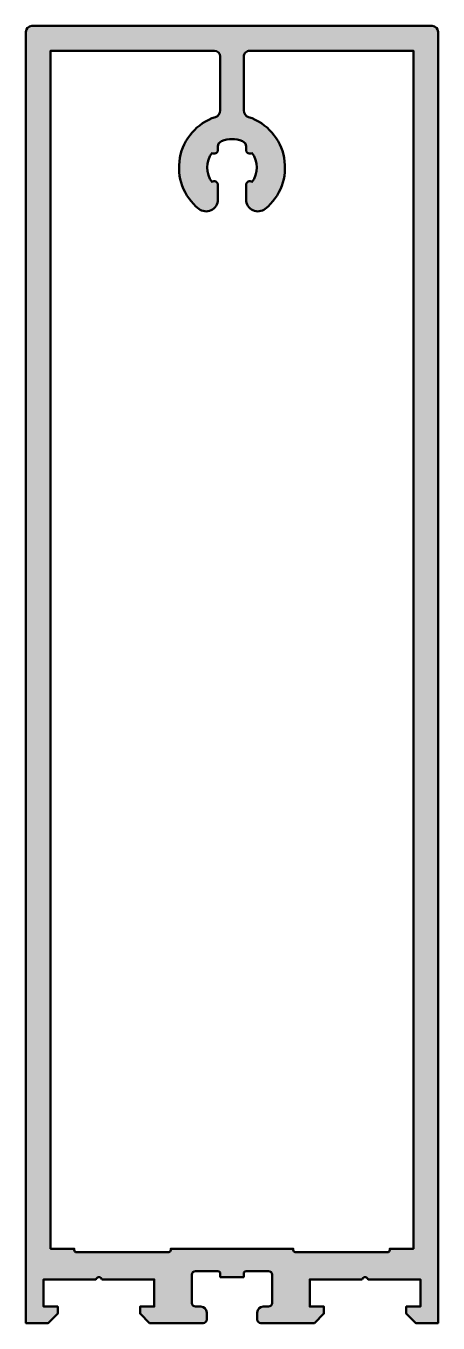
# Model space of a CAD drawing. Extents: x -18 to 18, y -6 to 104.
import ezdxf

# ---------------------------------------------------------------- set-up
doc = ezdxf.new("R2010")
doc.units = 0
doc.layers.add('0S-Alu contour', color=7, linetype='Continuous', lineweight=50)
doc.layers.add('0S-Alu hatch', color=252, linetype='Continuous', lineweight=25)

# ---------------------------------------------------------------- blocks, each defined once
blk = doc.blocks.new('477820__0EA08371_C190_452D_95B2_BEAED6F3ACCE_')
at = {"layer": '0S-Alu hatch'}
h = blk.add_hatch(color=256, dxfattribs=at)
edge = h.paths.add_edge_path()
edge.add_line((17.5, 103.5), (17.5, -6.000000000000028))
edge.add_line((17.5, -6.000000000000028), (15.6, -6.000000000000028))
edge.add_line((15.6, -6.000000000000028), (14.79999999999999, -5.200000000000017))
edge.add_line((14.79999999999999, -5.200000000000017), (14.79999999999999, -4.600000000000022))
edge.add_line((14.79999999999999, -4.600000000000022), (15.99999999999999, -4.600000000000022))
edge.add_line((15.99999999999999, -4.600000000000022), (15.99999999999999, -2.300000000000025))
edge.add_line((15.99999999999999, -2.300000000000025), (11.54999999999999, -2.300000000000025))
edge.add_arc((11.29999999999999, -2.356250000000031), 0.2562499999999995, 12.6803834918211, 167.3196165081789)
edge.add_line((11.04999999999999, -2.300000000000025), (6.599999999999997, -2.300000000000025))
edge.add_line((6.599999999999997, -2.300000000000025), (6.599999999999997, -4.600000000000022))
edge.add_line((6.599999999999997, -4.600000000000022), (7.799999999999993, -4.600000000000022))
edge.add_line((7.799999999999993, -4.600000000000022), (7.799999999999993, -5.200000000000017))
edge.add_line((7.799999999999993, -5.200000000000017), (6.999999999999992, -6.000000000000028))
edge.add_line((6.999999999999992, -6.000000000000028), (2.449999999999995, -6.000000000000028))
edge.add_ellipse((2.450000000000002, -5.700000000000017), major_axis=(-0.3000000000000114, 0), ratio=1, start_angle=0, end_angle=89.99999999999869, ccw=False)
edge.add_line((2.149999999999991, -5.700000000000017), (2.149999999999995, -5.100000000000022))
edge.add_ellipse((2.649999999999995, -5.100000000000022), major_axis=(-0.5, 0), ratio=1, start_angle=270, end_angle=360, ccw=False)
edge.add_line((2.649999999999995, -4.600000000000022), (3.099999999999994, -4.600000000000022))
edge.add_arc((3.099999999999996, -4.300000000000011), 0.3000000000000114, 269.9999999999997, 360)
edge.add_line((3.400000000000007, -4.300000000000011), (3.399999999999995, -1.900000000000019))
edge.add_arc((3.099999999999996, -1.900000000000034), 0.2999999999999989, 0, 90)
edge.add_line((3.099999999999996, -1.600000000000035), (1.199999999999995, -1.600000000000022))
edge.add_arc((1.199999999999995, -1.800000000000011), 0.1999999999999886, 90, 180)
edge.add_line((1.000000000000007, -1.800000000000011), (0.9999999999999964, -2.100000000000022))
edge.add_line((0.9999999999999964, -2.100000000000022), (-1.000000000000003, -2.100000000000022))
edge.add_line((-1.000000000000003, -2.100000000000022), (-1.000000000000003, -1.800000000000025))
edge.add_arc((-1.200000000000002, -1.800000000000011), 0.1999999999999993, 0, 90)
edge.add_line((-1.200000000000002, -1.600000000000012), (-3.100000000000001, -1.600000000000022))
edge.add_arc((-3.100000000000001, -1.900000000000034), 0.3000000000000114, 90, 180)
edge.add_line((-3.400000000000012, -1.900000000000034), (-3.400000000000002, -4.300000000000025))
edge.add_arc((-3.100000000000001, -4.300000000000011), 0.3000000000000007, 180, 270)
edge.add_line((-3.100000000000001, -4.600000000000012), (-2.650000000000002, -4.600000000000022))
edge.add_ellipse((-2.650000000000002, -5.100000000000022), major_axis=(-0.5, 0), ratio=1, start_angle=180, end_angle=270, ccw=False)
edge.add_line((-2.150000000000002, -5.100000000000022), (-2.150000000000002, -5.700000000000017))
edge.add_ellipse((-2.450000000000009, -5.700000000000017), major_axis=(-0.3000000000000078, 0), ratio=1, start_angle=90, end_angle=180, ccw=False)
edge.add_line((-2.450000000000009, -6.000000000000024), (-6.999999999999996, -6.000000000000028))
edge.add_line((-6.999999999999996, -6.000000000000028), (-7.799999999999997, -5.200000000000017))
edge.add_line((-7.799999999999997, -5.200000000000017), (-7.799999999999997, -4.600000000000022))
edge.add_line((-7.799999999999997, -4.600000000000022), (-6.600000000000001, -4.600000000000022))
edge.add_line((-6.600000000000001, -4.600000000000022), (-6.600000000000001, -2.300000000000025))
edge.add_line((-6.600000000000001, -2.300000000000025), (-11.04999999999999, -2.300000000000025))
edge.add_arc((-11.29999999999999, -2.356250000000031), 0.2562500000000012, 12.68038349182107, 167.3196165081788)
edge.add_line((-11.55, -2.300000000000025), (-16, -2.300000000000025))
edge.add_line((-16, -2.300000000000025), (-16, -4.600000000000022))
edge.add_line((-16, -4.600000000000022), (-14.79999999999999, -4.600000000000022))
edge.add_line((-14.79999999999999, -4.600000000000022), (-14.79999999999999, -5.200000000000017))
edge.add_line((-14.79999999999999, -5.200000000000017), (-15.6, -6.000000000000028))
edge.add_line((-15.6, -6.000000000000028), (-17.5, -6.000000000000028))
edge.add_line((-17.5, -6.000000000000028), (-17.5, 103.5))
edge.add_ellipse((-16.99999999999999, 103.5), major_axis=(-0.5000000000000071, 0), ratio=1, start_angle=270, end_angle=360, ccw=False)
edge.add_line((-16.99999999999999, 104), (17, 104))
edge.add_ellipse((16.99999999999999, 103.5), major_axis=(-0.5000000000000142, 0), ratio=1, start_angle=180, end_angle=269.9999999999992, ccw=False)
edge = h.paths.add_edge_path()
edge.add_arc((0.6999999999999958, 93.76635217326557), 0.5, 0, 68.38172757784169)
edge.add_arc((-7.1e-15, 91.99999999999999), 2.400000000000007, 68.38172757784179, 111.6182724221582)
edge.add_arc((-0.6999999999999922, 93.76635217326557), 0.4999999999999953, 111.6182724221608, 180)
edge.add_line((-1.199999999999987, 93.76635217326557), (-1.200000000000002, 93.4696938456699))
edge.add_ellipse((-1.500000000000007, 93.4696938456699), major_axis=(-0.3000000000000027, 0), ratio=1, start_angle=49.68073516096018, end_angle=180, ccw=False)
edge.add_arc((-7.1e-15, 91.99999999999997), 2.100000000000001, 143.7767789191114, 216.2232210808882)
edge.add_ellipse((-1.500000000000007, 90.53030615433006), major_axis=(-0.3000000000000043, 0), ratio=1, start_angle=180, end_angle=310.3192648390405, ccw=False)
edge.add_line((-1.200000000000002, 90.53030615433006), (-1.200000000000002, 89.27786848223673))
edge.add_ellipse((-2.200000000000006, 89.27786848223673), major_axis=(-1.000000000000001, 0), ratio=1, start_angle=51.05519640590421, end_angle=180, ccw=False)
edge.add_ellipse((0, 91.99999999999999), major_axis=(-4.5, 0), ratio=1, start_angle=-71.71611005959238, end_angle=51.055196405904326, ccw=False)
edge.add_arc((-1.600000000000012, 96.84252000512129), 0.6000000000000031, 288.2838899404074, 360)
edge.add_line((-1.000000000000009, 96.84252000512129), (-1.000000000000014, 101.4))
edge.add_arc((-1.500000000000007, 101.4), 0.4999999999999929, 0, 90)
edge.add_line((-1.500000000000007, 101.8999999999999), (-15.4, 101.8999999999999))
edge.add_line((-15.4, 101.8999999999999), (-15.40000000000001, 0.2999999999999687))
edge.add_line((-15.40000000000001, 0.2999999999999687), (-13.4, 0.2999999999999687))
edge.add_line((-13.4, 0.2999999999999687), (-13.4, 0.1999999999999744))
edge.add_arc((-13.19999999999999, 0.1999999999999602), 0.2000000000000028, 180, 270)
edge.add_line((-13.19999999999999, -4.26e-14), (-5.400000000000005, -2.84e-14))
edge.add_arc((-5.400000000000005, 0.1999999999999744), 0.2000000000000028, 270, 360)
edge.add_line((-5.200000000000002, 0.1999999999999744), (-5.200000000000002, 0.2999999999999687))
edge.add_line((-5.200000000000002, 0.2999999999999687), (5.199999999999995, 0.2999999999999687))
edge.add_line((5.199999999999995, 0.2999999999999687), (5.199999999999995, 0.1999999999999744))
edge.add_arc((5.399999999999998, 0.1999999999999602), 0.2000000000000028, 180, 270)
edge.add_line((5.399999999999998, -4.26e-14), (13.19999999999999, -2.84e-14))
edge.add_arc((13.19999999999999, 0.1999999999999602), 0.1999999999999886, 270, 360)
edge.add_line((13.39999999999998, 0.1999999999999602), (13.39999999999999, 0.2999999999999687))
edge.add_line((13.39999999999999, 0.2999999999999687), (15.4, 0.2999999999999687))
edge.add_line((15.4, 0.2999999999999687), (15.39999999999999, 101.8999999999999))
edge.add_line((15.39999999999999, 101.8999999999999), (1.499999999999992, 101.8999999999999))
edge.add_arc((1.499999999999989, 101.4), 0.5, 89.99999999999959, 180)
edge.add_line((0.9999999999999893, 101.4), (1, 96.84252000512129))
edge.add_arc((1.600000000000003, 96.84252000512129), 0.6000000000000032, 180, 251.7161100595926)
edge.add_ellipse((0, 91.99999999999999), major_axis=(-4.500000000000001, 0), ratio=1, start_angle=128.9448035940956, end_angle=251.7161100595926, ccw=False)
edge.add_ellipse((2.199999999999997, 89.27786848223673), major_axis=(-1.000000000000001, 0), ratio=1, start_angle=0, end_angle=128.9448035940957, ccw=False)
edge.add_line((1.199999999999995, 89.27786848223673), (1.200000000000009, 90.53030615433006))
edge.add_ellipse((1.500000000000046, 90.53030615433006), major_axis=(-0.3000000000000362, 0), ratio=1, start_angle=229.6807351609694, end_angle=360, ccw=False)
edge.add_arc((0, 91.99999999999999), 2.099999999999995, 323.7767789191132, 396.2232210808883)
edge.add_ellipse((1.499999999999996, 93.4696938456699), major_axis=(-0.3000000000000007, 0), ratio=1, start_angle=0, end_angle=130.3192648390399, ccw=False)
edge.add_line((1.199999999999995, 93.4696938456699), (1.199999999999995, 93.76635217326557))
at = {"layer": '0S-Alu contour', "color": 7}
for points in [[(-11.55, -2.300000000000025), (-16, -2.300000000000025), (-16, -4.600000000000022), (-14.79999999999999, -4.600000000000022), (-14.79999999999999, -5.200000000000017), (-15.6, -6.000000000000028), (-17.5, -6.000000000000028), (-17.5, 103.5)], [(-16.99999999999999, 104), (17, 104)], [(17.5, 103.5), (17.5, -6.000000000000028), (15.6, -6.000000000000028), (14.79999999999999, -5.200000000000017), (14.79999999999999, -4.600000000000022), (15.99999999999999, -4.600000000000022), (15.99999999999999, -2.300000000000025), (11.54999999999999, -2.300000000000025)], [(-1.500000000000007, 101.8999999999999), (-15.4, 101.8999999999999), (-15.40000000000001, 0.2999999999999687), (-13.4, 0.2999999999999687), (-13.4, 0.1999999999999744)], [(-1.000000000000009, 96.84252000512129), (-1.000000000000014, 101.4)], [(0.9999999999999893, 101.4), (1, 96.84252000512129)], [(13.39999999999998, 0.1999999999999602), (13.39999999999999, 0.2999999999999687), (15.4, 0.2999999999999687), (15.39999999999999, 101.8999999999999), (1.499999999999992, 101.8999999999999)], [(-1.199999999999987, 93.76635217326557), (-1.200000000000002, 93.4696938456699)], [(1.199999999999995, 93.4696938456699), (1.199999999999995, 93.76635217326557)], [(-1.200000000000002, 90.53030615433006), (-1.200000000000002, 89.27786848223673)], [(1.199999999999995, 89.27786848223673), (1.200000000000009, 90.53030615433006)], [(-5.200000000000002, 0.1999999999999744), (-5.200000000000002, 0.2999999999999687), (5.199999999999995, 0.2999999999999687), (5.199999999999995, 0.1999999999999744)], [(-13.19999999999999, -4.26e-14), (-5.400000000000005, -2.84e-14)], [(5.399999999999998, -4.26e-14), (13.19999999999999, -2.84e-14)], [(-3.400000000000012, -1.900000000000034), (-3.400000000000002, -4.300000000000025)], [(-1.200000000000002, -1.600000000000012), (-3.100000000000001, -1.600000000000022)], [(1.000000000000007, -1.800000000000011), (0.9999999999999964, -2.100000000000022), (-1.000000000000003, -2.100000000000022), (-1.000000000000003, -1.800000000000025)], [(3.099999999999996, -1.600000000000035), (1.199999999999995, -1.600000000000022)], [(3.400000000000007, -4.300000000000011), (3.399999999999995, -1.900000000000019)], [(-2.450000000000009, -6.000000000000024), (-6.999999999999996, -6.000000000000028), (-7.799999999999997, -5.200000000000017), (-7.799999999999997, -4.600000000000022), (-6.600000000000001, -4.600000000000022), (-6.600000000000001, -2.300000000000025), (-11.04999999999999, -2.300000000000025)], [(11.04999999999999, -2.300000000000025), (6.599999999999997, -2.300000000000025), (6.599999999999997, -4.600000000000022), (7.799999999999993, -4.600000000000022), (7.799999999999993, -5.200000000000017), (6.999999999999992, -6.000000000000028), (2.449999999999995, -6.000000000000028)], [(-3.100000000000001, -4.600000000000012), (-2.650000000000002, -4.600000000000022)], [(-2.150000000000002, -5.100000000000022), (-2.150000000000002, -5.700000000000017)], [(2.149999999999991, -5.700000000000017), (2.149999999999995, -5.100000000000022)], [(2.649999999999995, -4.600000000000022), (3.099999999999994, -4.600000000000022)]]:
    blk.add_lwpolyline(points, dxfattribs=at)
at = {"layer": '0S-Alu contour', "color": 7, "extrusion": (0, 0, -1)}
for centre, radius, start, end in [((16.99999999999999, 103.5), 0.5000000000000071, 0, 90), ((-16.99999999999999, 103.5), 0.5000000000000142, 90.00000000000081, 180), ((0, 91.99999999999999), 4.5, 308.9448035940957, 71.71611005959248), ((0, 91.99999999999999), 4.500000000000001, 108.2838899404074, 231.0551964059044), ((1.500000000000007, 93.4696938456699), 0.3000000000000027, 180, 310.3192648390398), ((-1.499999999999996, 93.4696938456699), 0.3000000000000007, 229.6807351609601, 0), ((1.500000000000007, 90.53030615433006), 0.3000000000000043, 49.68073516095952, 180), ((-1.500000000000046, 90.53030615433006), 0.3000000000000362, 0, 130.3192648390306), ((2.200000000000006, 89.27786848223673), 1.000000000000001, 180, 308.9448035940958), ((-2.199999999999997, 89.27786848223673), 1.000000000000001, 231.0551964059043, 0), ((2.650000000000002, -5.100000000000022), 0.5, 90, 180), ((-2.649999999999995, -5.100000000000022), 0.5, 0, 90), ((2.450000000000009, -5.700000000000017), 0.3000000000000078, 180, 270), ((-2.450000000000002, -5.700000000000017), 0.3000000000000114, 270.0000000000013, 0)]:
    blk.add_arc(centre, radius, start, end, dxfattribs=at)
at = {"layer": '0S-Alu contour', "color": 7}
for centre, radius, start, end in [((-1.500000000000007, 101.4), 0.4999999999999929, 0, 90), ((1.499999999999989, 101.4), 0.5, 89.99999999999959, 180), ((-1.600000000000012, 96.84252000512129), 0.6000000000000031, 288.2838899404074, 0), ((1.600000000000003, 96.84252000512129), 0.6000000000000032, 180, 251.7161100595926), ((-0.6999999999999922, 93.76635217326557), 0.4999999999999953, 111.6182724221608, 180), ((-7.1e-15, 91.99999999999999), 2.400000000000007, 68.38172757784179, 111.6182724221582), ((0.6999999999999958, 93.76635217326557), 0.5, 0, 68.38172757784169), ((-7.1e-15, 91.99999999999997), 2.100000000000001, 143.7767789191114, 216.2232210808882), ((0, 91.99999999999999), 2.099999999999995, 323.7767789191132, 36.22322108088832), ((-13.19999999999999, 0.1999999999999602), 0.2000000000000028, 180, 270), ((-5.400000000000005, 0.1999999999999744), 0.2000000000000028, 270, 0), ((5.399999999999998, 0.1999999999999602), 0.2000000000000028, 180, 270), ((13.19999999999999, 0.1999999999999602), 0.1999999999999886, 270, 0), ((-11.29999999999999, -2.356250000000031), 0.2562500000000012, 12.68038349182107, 167.3196165081788), ((-3.100000000000001, -1.900000000000034), 0.3000000000000114, 90, 180), ((-1.200000000000002, -1.800000000000011), 0.1999999999999993, 0, 90), ((1.199999999999995, -1.800000000000011), 0.1999999999999886, 90, 180), ((3.099999999999996, -1.900000000000034), 0.2999999999999989, 0, 90), ((11.29999999999999, -2.356250000000031), 0.2562499999999995, 12.6803834918211, 167.3196165081789), ((-3.100000000000001, -4.300000000000011), 0.3000000000000007, 180, 270), ((3.099999999999996, -4.300000000000011), 0.3000000000000114, 269.9999999999997, 0)]:
    blk.add_arc(centre, radius, start, end, dxfattribs=at)
blk = doc.blocks.new('477820__517EEC0D_B4CA_4E5E_9D87_69909A30EC82_')
at = {"layer": '0S-Alu contour', "color": 7}
blk.add_blockref('477820__0EA08371_C190_452D_95B2_BEAED6F3ACCE_', (0, 0), dxfattribs=at)

msp = doc.modelspace()

# ---------------------------------------------------------------- block references
at = {"layer": '0S-Alu contour', "color": 7}
msp.add_blockref('477820__517EEC0D_B4CA_4E5E_9D87_69909A30EC82_', (0, 0), dxfattribs=at)

doc.saveas('drawing.dxf')
